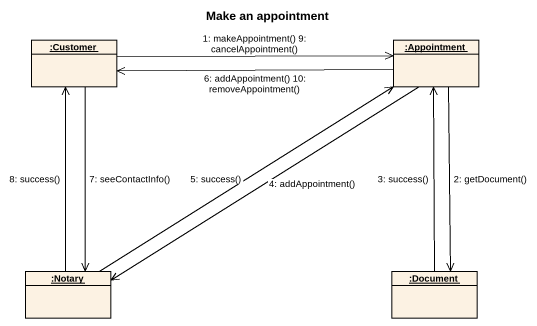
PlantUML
@startuml
title Make an appointment
hide circle
hide empty members
object ":Customer" as Customer
object ":Appointment" as Appointment
object ":Notary" as Notary
object ":Document" as Document
Customer -right-> Appointment : 1: makeAppointment() 9: cancelAppointment()
Customer --> Notary : 7: seeContactInfo()
Appointment -left-> Customer : 6: addAppointment() 10: removeAppointment()
Appointment --> Notary : 4: addAppointment()
Appointment --> Document : 2: getDocument()
Notary -up-> Customer : 8: success()
Notary -up-> Appointment : 5: success()
Document -up-> Appointment : 3: success()
@enduml
